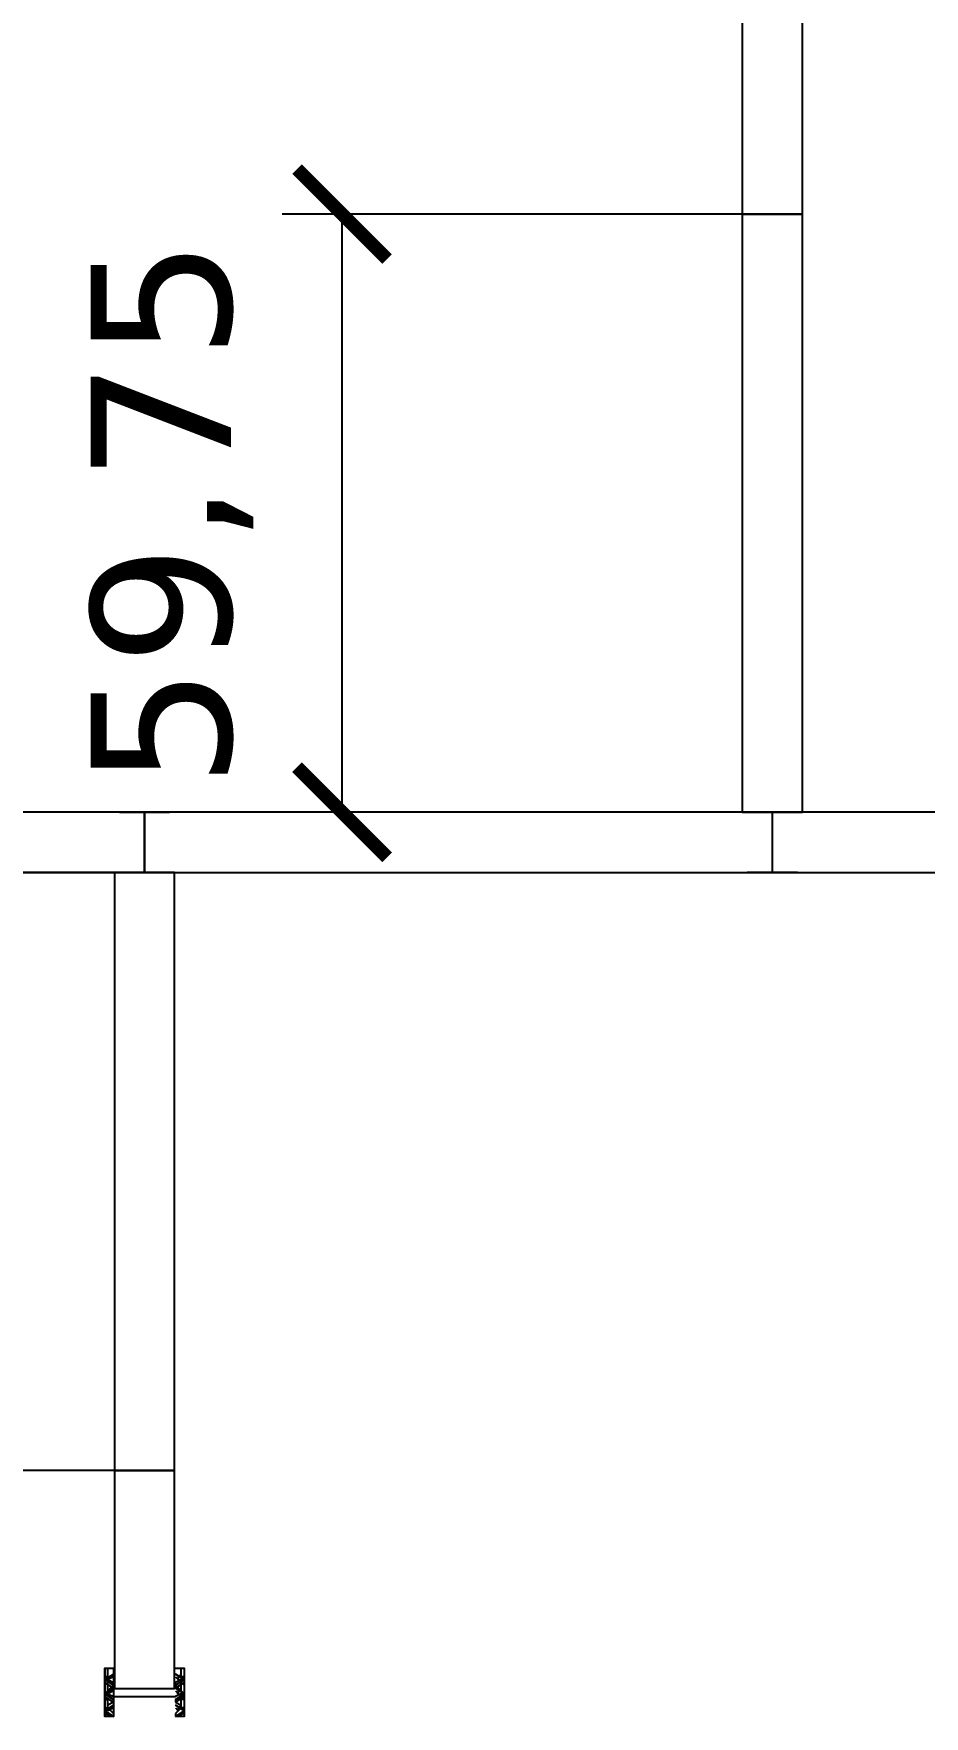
# Model space of a CAD drawing. Header units: centimetres. Extents: x -135 to 4129, y -1176 to 1044.
# Drawn here: x 2621.9 to 2710.9, y 295 to 463 of the extents above; entities that cross this region are included whole.
import ezdxf

# ---------------------------------------------------------------- set-up
doc = ezdxf.new("R2010")
doc.units = ezdxf.units.CM
for name, color, linetype in [('IC_KAPILAR', 7, 'Continuous'), ('MONTAJ_OZEL_OLCU', 6, 'Continuous'), ('MONTAJ_OZEL_PANO', 6, 'Continuous'), ('MONTAJ_STANDART', 7, 'Continuous')]:
    doc.layers.add(name, color=color, linetype=linetype)
doc.styles.add('PORTMAN', font='DejaVuSans.ttf')
doc.dimstyles.new('PORTMAN', dxfattribs={"dimtxt": 14, "dimasz": 9, "dimexe": 6, "dimexo": 5, "dimgap": 4, "dimtad": 1, "dimtxsty": 'PORTMAN', "dimblk": 'ARCHTICK', "dimcen": 2.5, "dimazin": 3, "dimtfac": 0.5, "dimtmove": 2, "dimatfit": 3})

# ---------------------------------------------------------------- blocks, each defined once
blk = doc.blocks.new('BOM_I11_1255p0_IC_K01_SAG_UST')
for points in [[(0, 103.75), (6, 103.75), (6, 125.5), (0, 125.5)], [(0, 0), (6, 0), (6, 21.75), (0, 21.75)]]:
    blk.add_lwpolyline(points, close=True)
blk = doc.blocks.new('MNT_BOM_I11_1255p0_IC_K01_SAG_UST')
blk.add_blockref('BOM_I11_1255p0_IC_K01_SAG_UST', (0, 0))
blk = doc.blocks.new('BOM_I01_1255p0_IC_DOLU')
blk.add_lwpolyline([(0, 0), (6, 0), (6, 125.5), (0, 125.5)], close=True)
blk = doc.blocks.new('MNT_BOM_I01_1255p0_IC_DOLU')
blk.add_blockref('BOM_I01_1255p0_IC_DOLU', (0, 0))
blk = doc.blocks.new('kaynak-ic-kapi')
at = {"color": 133, "linetype": 'Continuous', "lineweight": 25, "true_color": 0x6ec1dd}
for p, q in [((54247.47, 7919.88), (54248.32, 7919.88)), ((54248.32, 7919.59), (54247.47, 7919.59)), ((54248.6, 7919.88), (54248.04, 7919.03)), ((54248.32, 7919.31), (54248.04, 7919.59)), ((54248.32, 7919.88), (54248.32, 7919.59)), ((54248.32, 7919.31), (54248.6, 7919.31)), ((54248.32, 7919.03), (54248.6, 7919.31)), ((54249.16, 7919.03), (54248.6, 7919.88)), ((54248.6, 7919.88), (54248.6, 7919.59)), ((54248.6, 7919.88), (54248.88, 7919.88)), ((54248.6, 7919.59), (54248.88, 7919.03)), ((54249.16, 7919.88), (54248.88, 7919.59)), ((54248.88, 7919.88), (54249.45, 7919.03)), ((54249.73, 7919.59), (54248.88, 7919.59)), ((54249.16, 7919.88), (54249.16, 7919.88)), ((54249.16, 7919.03), (54249.73, 7919.59)), ((54250.01, 7919.88), (54249.45, 7919.03)), ((54250.01, 7919.88), (54249.73, 7919.59)), ((54249.73, 7919.31), (54249.73, 7919.59)), ((54249.73, 7919.31), (54250.01, 7919.31)), ((54249.73, 7919.03), (54250.01, 7919.31)), ((54250.57, 7919.03), (54250.01, 7919.88)), ((54250.01, 7919.88), (54250.01, 7919.88)), ((54250.01, 7919.88), (54250.01, 7919.59)), ((54250.01, 7919.88), (54250.29, 7919.88)), ((54250.01, 7919.59), (54250.29, 7919.03)), ((54250.29, 7919.88), (54250.86, 7919.03)), ((54250.57, 7919.88), (54250.57, 7919.88)), ((54250.57, 7919.88), (54250.57, 7919.59)), ((54251.42, 7919.59), (54250.57, 7919.59)), ((54250.86, 7919.03), (54251.14, 7919.59)), ((54251.7, 7919.88), (54251.14, 7919.03)), ((54251.42, 7919.31), (54251.14, 7919.59)), ((54251.42, 7919.88), (54251.42, 7919.88)), ((54251.42, 7919.88), (54251.42, 7919.59)), ((54251.7, 7919.88), (54251.42, 7919.59)), ((54251.42, 7919.59), (54251.98, 7919.03)), ((54251.42, 7919.31), (54251.7, 7919.31)), ((54251.42, 7919.03), (54251.7, 7919.31)), ((54252.27, 7919.03), (54251.7, 7919.88)), ((54251.7, 7919.88), (54252.27, 7919.88)), ((54251.7, 7919.88), (54251.98, 7919.88)), ((54251.98, 7919.88), (54251.98, 7919.88)), ((54251.98, 7919.88), (54251.98, 7919.59)), ((54251.98, 7919.88), (54252.27, 7919.03)), ((54252.27, 7919.59), (54251.98, 7919.59)), ((54249.16, 7919.03), (54248.88, 7919.03)), ((54249.16, 7919.03), (54249.45, 7919.03)), ((54250.29, 7912.83), (54250.29, 7919.03)), ((54250.57, 7919.03), (54250.57, 7919.03)), ((54250.57, 7919.03), (54250.86, 7919.03)), ((54251.98, 7919.03), (54251.98, 7919.03)), ((54251.98, 7919.03), (54252.27, 7919.03)), ((54252.27, 7919.03), (54252.27, 7919.03)), ((54248.6, 7911.98), (54248.04, 7912.83)), ((54248.32, 7912.83), (54248.6, 7912.26)), ((54249.16, 7912.83), (54248.6, 7911.98)), ((54248.6, 7912.26), (54248.88, 7912.83)), ((54249.16, 7912.83), (54248.88, 7912.83)), ((54248.88, 7911.98), (54249.45, 7912.83)), ((54249.16, 7912.83), (54249.45, 7912.83)), ((54249.16, 7912.83), (54249.73, 7912.26)), ((54250.01, 7911.98), (54249.45, 7912.83)), ((54249.73, 7912.83), (54250.01, 7912.26)), ((54250.57, 7912.83), (54250.01, 7911.98)), ((54250.01, 7912.26), (54250.29, 7912.83)), ((54250.29, 7911.98), (54250.86, 7912.83)), ((54250.57, 7912.83), (54250.57, 7912.83)), ((54250.57, 7912.83), (54250.86, 7912.83)), ((54250.86, 7912.83), (54251.14, 7912.26)), ((54251.7, 7911.98), (54251.14, 7912.83)), ((54251.42, 7912.26), (54251.98, 7912.83)), ((54251.42, 7912.83), (54251.7, 7912.26)), ((54252.27, 7912.83), (54251.7, 7911.98)), ((54251.98, 7912.83), (54251.98, 7912.83)), ((54251.98, 7912.83), (54252.27, 7912.83)), ((54251.98, 7911.98), (54252.27, 7912.83)), ((54252.27, 7912.83), (54252.27, 7912.83)), ((54248.32, 7912.26), (54247.47, 7912.26)), ((54247.47, 7911.98), (54248.32, 7911.98)), ((54248.32, 7912.26), (54248.04, 7912.26)), ((54248.32, 7912.26), (54248.32, 7911.98)), ((54248.32, 7912.26), (54248.6, 7912.26)), ((54249.16, 7911.98), (54248.88, 7912.26)), ((54249.73, 7912.26), (54248.88, 7912.26)), ((54249.16, 7911.98), (54249.16, 7911.98)), ((54250.01, 7911.98), (54249.73, 7912.26)), ((54249.73, 7912.26), (54249.73, 7912.26)), ((54249.73, 7912.26), (54250.01, 7912.26)), ((54250.01, 7911.98), (54250.01, 7912.26)), ((54250.01, 7911.98), (54250.01, 7911.98)), ((54250.01, 7911.98), (54250.29, 7911.98)), ((54250.57, 7911.98), (54250.57, 7912.26)), ((54251.42, 7912.26), (54250.57, 7912.26)), ((54250.57, 7911.98), (54250.57, 7911.98)), ((54251.42, 7912.26), (54251.14, 7912.26)), ((54251.42, 7911.98), (54251.42, 7912.26)), ((54251.7, 7911.98), (54251.42, 7912.26)), ((54251.42, 7912.26), (54251.7, 7912.26)), ((54251.42, 7911.98), (54251.42, 7911.98)), ((54251.7, 7911.98), (54252.27, 7911.98)), ((54251.7, 7911.98), (54251.98, 7911.98)), ((54251.98, 7911.98), (54251.98, 7912.26)), ((54252.27, 7912.26), (54251.98, 7912.26)), ((54251.98, 7911.98), (54251.98, 7911.98))]:
    blk.add_line(p, q, dxfattribs=at)
for points in [[(54247.47, 7919.03), (54247.47, 7919.88), (54252.27, 7919.88), (54252.27, 7919.03)], [(54248.6, 7919.88), (54250.01, 7919.88), (54251.42, 7919.88)], [(54248.6, 7912.26), (54248.6, 7911.98), (54248.88, 7911.98)], [(54248.6, 7911.98), (54250.01, 7911.98), (54251.42, 7911.98)]]:
    blk.add_lwpolyline(points, dxfattribs=at)
blk.add_lwpolyline([(54247.47, 7912.83), (54252.27, 7912.83), (54252.27, 7911.98), (54247.47, 7911.98)], close=True, dxfattribs=at)
blk = doc.blocks.new('BOM_K01_IC_KAPI_ACIKLIK820')
at = {"layer": 'IC_KAPILAR'}
blk.add_blockref('kaynak-ic-kapi', (0, 0), dxfattribs=at)
blk = doc.blocks.new('BOM_I11_1255p0_IC_K01_SAG_ALT')
blk.add_lwpolyline([(0, 103.75), (6, 103.75), (6, 125.5), (0, 125.5)], close=True)
at = {"layer": 'IC_KAPILAR', "rotation": 270}
blk.add_blockref('BOM_K01_IC_KAPI_ACIKLIK820', (-7912.93, 54353.219), dxfattribs=at)
blk = doc.blocks.new('MNT_BOM_I11_1255p0_IC_K01_SAG_ALT')
blk.add_blockref('BOM_I11_1255p0_IC_K01_SAG_ALT', (0, 0))
blk = doc.blocks.new('BOM_I03_597p5_IC_DOLU')
blk.add_lwpolyline([(0, 0), (6, 0), (6, 59.75), (0, 59.75)], close=True)
blk = doc.blocks.new('MNT_BOM_I03_597p5_IC_DOLU')
blk.add_blockref('BOM_I03_597p5_IC_DOLU', (0, 0))
blk = doc.blocks.new('_ARCHTICK')
at = {"color": 0, "linetype": 'BYBLOCK', "const_width": 0.15}
blk.add_lwpolyline([(-0.5, -0.5), (0.5, 0.5)], dxfattribs=at)
blk = doc.blocks.new('BOM_B03_UCLU_H_60')
for p, q in [((-3, -2.5), (-3, 2.5)), ((5.5, 3), (3, 3)), ((3, 3), (3, -3)), ((3, -2.5), (3, 2.5)), ((3, 0), (-3, 0)), ((-3, 0), (-3, -2.5)), ((3, -2.5), (3, 0)), ((3, -3), (5.5, -3))]:
    blk.add_line(p, q)
blk = doc.blocks.new('MNT_BOM_B03_UCLU_H_60')
blk.add_blockref('BOM_B03_UCLU_H_60', (0, 0))

msp = doc.modelspace()

# ---------------------------------------------------------------- block references
at = {"layer": 'MONTAJ_OZEL_PANO'}
for p in [(2692.75, 385.25), (2630, 319.5)]:
    msp.add_blockref('MNT_BOM_I03_597p5_IC_DOLU', p, dxfattribs=at)
at = {"layer": 'MONTAJ_STANDART'}
for name, p in [('MNT_BOM_I11_1255p0_IC_K01_SAG_UST', (2692.75, 445)), ('MNT_BOM_I11_1255p0_IC_K01_SAG_ALT', (2630, 194))]:
    msp.add_blockref(name, p, dxfattribs=at)
for name, p, rotation in [('MNT_BOM_I11_1255p0_IC_K01_SAG_UST', (2507.5, 385.25), 270), ('MNT_BOM_B03_UCLU_H_60', (2695.75, 382.25), 90), ('MNT_BOM_B03_UCLU_H_60', (2633, 382.25), 270), ('MNT_BOM_I01_1255p0_IC_DOLU', (2633, 385.25), 270)]:
    msp.add_blockref(name, p, dxfattribs=dict(at, rotation=rotation))

# ---------------------------------------------------------------- dimensions: what is measured, and where the dimension line sits
at = {"layer": 'MONTAJ_OZEL_OLCU'}
for base, p1, p2 in [((2652.75, 385.25), (2698.75, 385.25), (2698.75, 445)), ((2590, 319.5), (2636, 319.5), (2636, 379.25))]:
    msp.add_linear_dim(base=base, p1=p1, p2=p2, angle=90, dimstyle='PORTMAN', override={"dimtxt": 14, "dimasz": 9, "dimexe": 6, "dimexo": 5, "dimdec": 2, "dimzin": 8, "dimdsep": 44}, dxfattribs=at).render()

doc.saveas('drawing.dxf')
